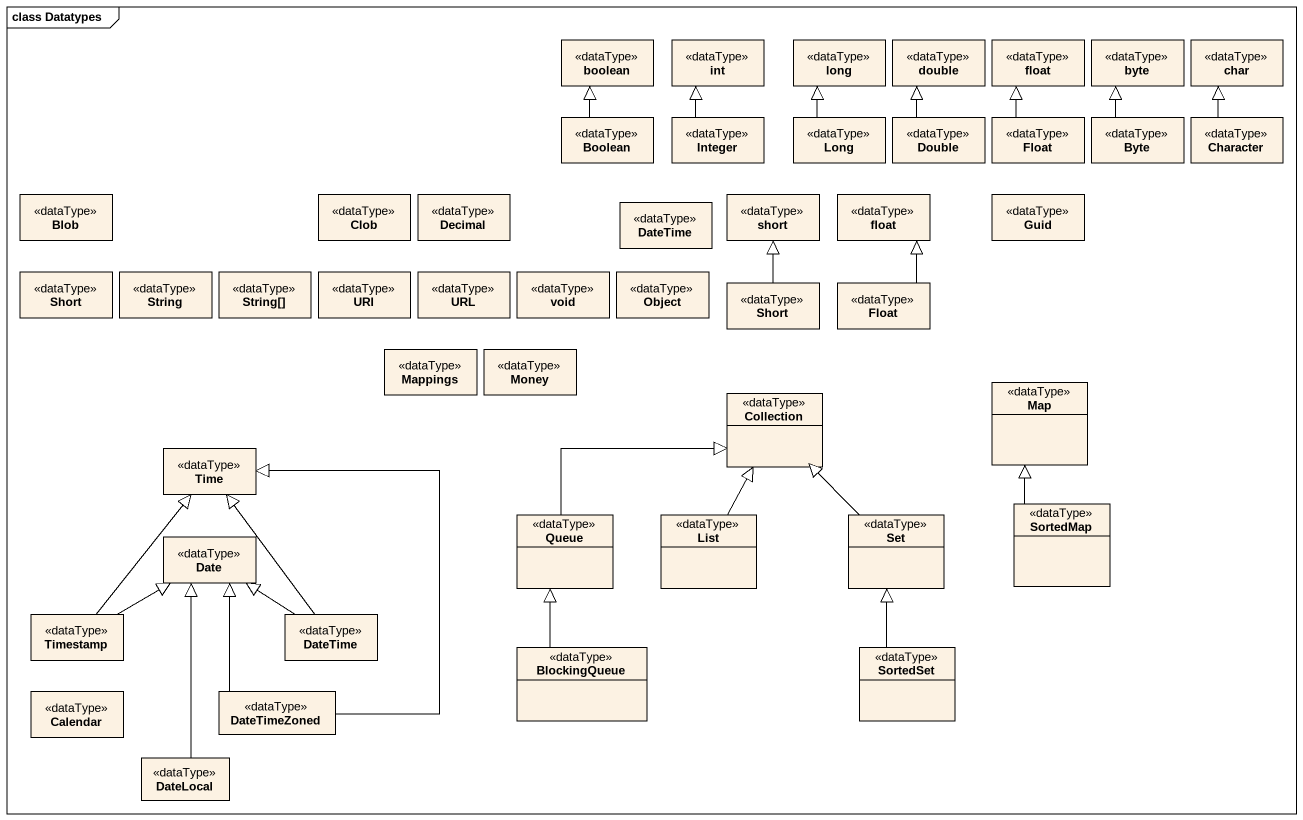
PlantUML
@startuml
mainframe class Datatypes
hide circle
hide empty members
class boolean <<dataType>>
class int <<dataType>>
class long <<dataType>>
class double <<dataType>>
class float <<dataType>>
class byte <<dataType>>
class char <<dataType>>
class Boolean <<dataType>>
class Integer <<dataType>>
class Long <<dataType>>
class Double <<dataType>>
class Float <<dataType>>
class Byte <<dataType>>
class Character <<dataType>>
class Blob <<dataType>>
class Clob <<dataType>>
class Decimal <<dataType>>
class DateTime <<dataType>>
class short <<dataType>>
class "float" as float_2 <<dataType>>
class Guid <<dataType>>
class Short <<dataType>>
class String <<dataType>>
class "String[]" as String_2 <<dataType>>
class URI <<dataType>>
class URL <<dataType>>
class void <<dataType>>
class "Object" as Object_ <<dataType>>
class "Short" as Short_2 <<dataType>>
class "Float" as Float_2 <<dataType>>
class Mappings <<dataType>>
class Money <<dataType>>
class Collection <<dataType>>
class "Map" as Map_ <<dataType>>
class Time <<dataType>>
class "Queue" as Queue_ <<dataType>>
class List <<dataType>>
class "Set" as Set_ <<dataType>>
class SortedMap <<dataType>>
class Date <<dataType>>
class Timestamp <<dataType>>
class "DateTime" as DateTime_2 <<dataType>>
class BlockingQueue <<dataType>>
class SortedSet <<dataType>>
class Calendar <<dataType>>
class DateTimeZoned <<dataType>>
class DateLocal <<dataType>>
Boolean -up-|> boolean
Integer -up-|> int
Long -up-|> long
Double -up-|> double
Float -up-|> float
Byte -up-|> byte
Character -up-|> char
Short_2 -up-|> short
Float_2 -up-|> float_2
Queue_ -right-|> Collection
List -up-|> Collection
Set_ -up-|> Collection
SortedMap -up-|> Map_
Timestamp -up-|> Time
Timestamp -right-|> Date
DateTime_2 -up-|> Time
DateTime_2 -up-|> Date
BlockingQueue -up-|> Queue_
SortedSet -up-|> Set_
DateTimeZoned -up-|> Time
DateTimeZoned -up-|> Date
DateLocal -up-|> Date
@enduml
